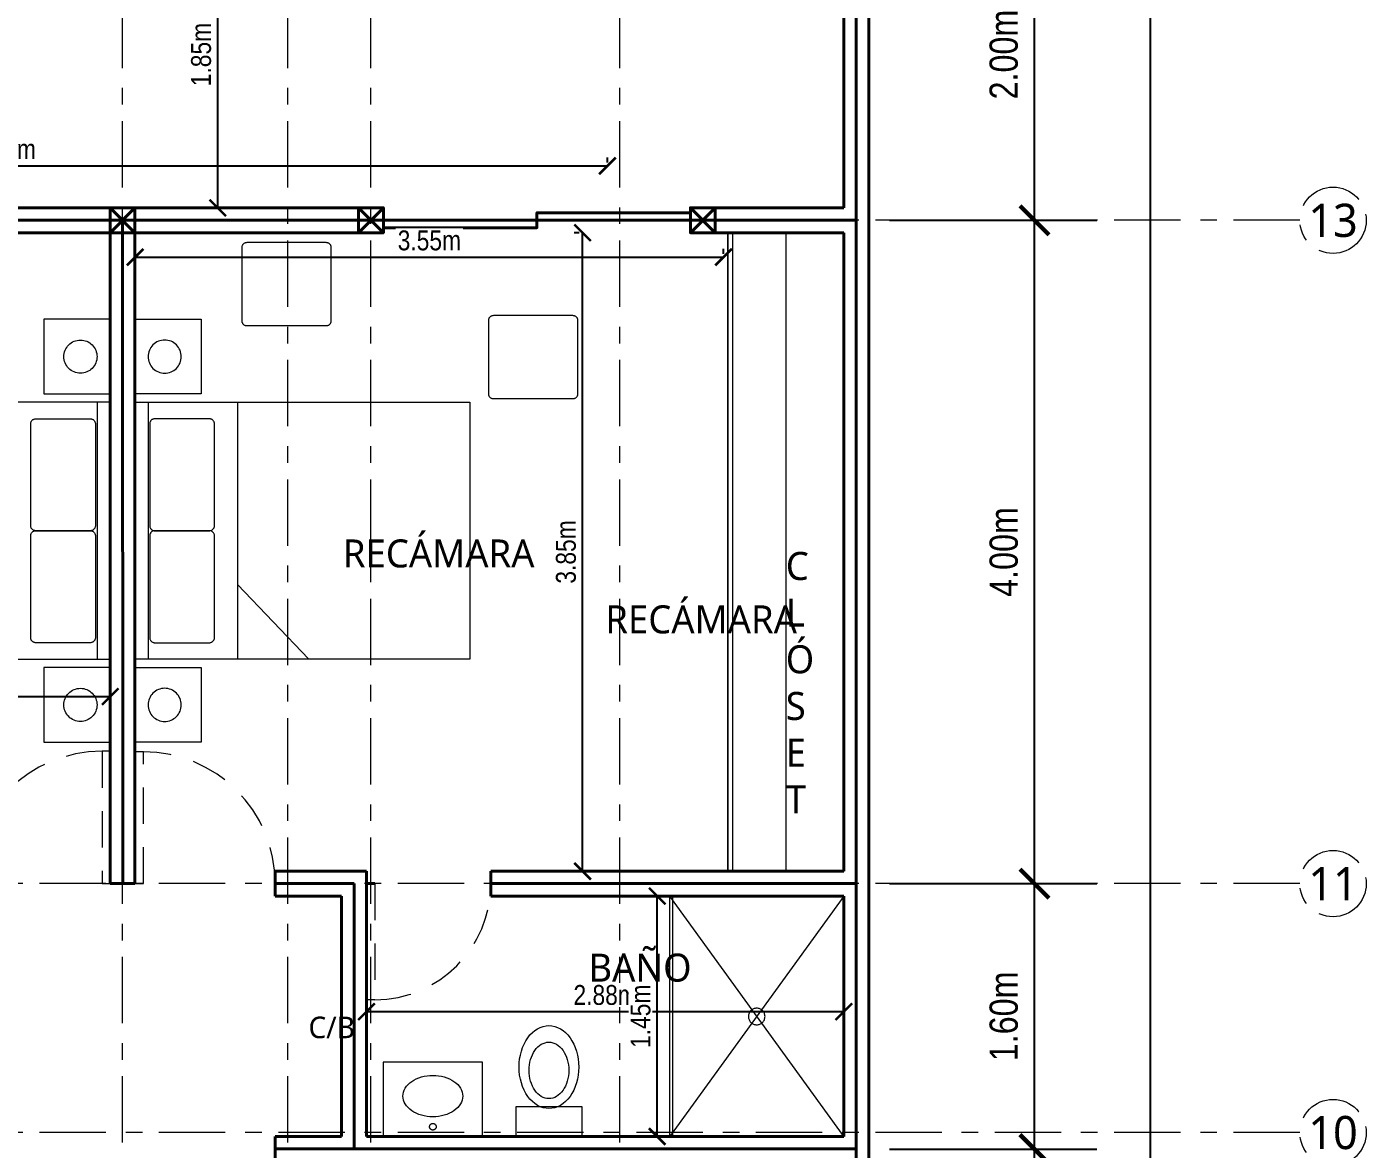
# Model space of a CAD drawing. Header units: metres. Extents: x 28.9 to 124.2, y -14.9 to 27.3.
# Drawn here: x 65.78 to 73.86, y 13.72 to 20.49 of the extents above; entities that cross this region are included whole.
import ezdxf
from ezdxf.enums import TextEntityAlignment as Align

# ---------------------------------------------------------------- set-up
doc = ezdxf.new("R2010")
doc.units = ezdxf.units.M
doc.linetypes.add('EJE', pattern=[0.6, 0.4, -0.08, 0, -0.12])
doc.linetypes.add('VACIO', pattern=[0.36, 0.22, -0.14])
for name, color, linetype, lineweight in [('001_Muros', 7, 'Continuous', 40), ('002_EjesVerticales', 8, 'EJE', 9), ('006_Mobiliario', 6, 'Continuous', 18), ('007_Textos', 7, 'Continuous', 18), ('008_Cotas', 8, 'Continuous', 13), ('011_Puertas', 7, 'VACIO', 18), ('012_Ventanas', 5, 'Continuous', 40)]:
    doc.layers.add(name, color=color, linetype=linetype, lineweight=lineweight)
doc.styles.add('OpenSans', font='OpenSans-Regular.ttf')
doc.styles.add('OpenSansCondensed-Light', font='OpenSansCondensed-Light.ttf')
doc.dimstyles.new('EZDXF', dxfattribs={"dimtxt": 0.25, "dimasz": 0.175, "dimexe": 0.375, "dimexo": 0.125, "dimgap": 0.1, "dimtad": 1, "dimzin": 4, "dimtxsty": 'OpenSansCondensed-Light', "dimblk": 'ARCHTICK', "dimcen": 2.5, "dimazin": 1, "dimtfac": 0.5, "dimtmove": 2, "dimatfit": 3})

# ---------------------------------------------------------------- blocks, each defined once
blk = doc.blocks.new('EJE')
at = {"color": 0}
blk.add_circle((0, 0), 0.2, dxfattribs=at)
at = {"color": 0, "style": 'OpenSans'}
blk.add_attdef('EJE', text='', height=0.2, dxfattribs=at).set_placement((0, 0), align=Align.MIDDLE_CENTER)
blk = doc.blocks.new('_ARCHTICK')
at = {"color": 0, "linetype": 'ByBlock', "const_width": 0.15}
blk.add_lwpolyline([(-0.5, -0.5), (0.5, 0.5)], dxfattribs=at)
blk = doc.blocks.new('*D158')
at = {"color": 0, "transparency": 16777216}
for p, q in [((70.9854, 13.721), (72.2354, 13.721)), ((71.8604, 11.896), (71.8604, 13.721)), ((70.9854, 11.896), (72.2354, 11.896))]:
    blk.add_line(p, q, dxfattribs=at)
at = {"layer": 'Defpoints', "transparency": 16777216}
for p in [(70.8604, 13.721), (70.8604, 11.896), (71.8604, 11.896)]:
    blk.add_point(p, dxfattribs=at)
at = {"layer": '008_Cotas', "color": 0, "transparency": 16777216, "xscale": 0.175, "yscale": 0.175}
for p, rotation in [((71.8604, 13.721), 90), ((71.8604, 11.896), 270)]:
    blk.add_blockref('_ARCHTICK', p, dxfattribs=dict(at, rotation=rotation))
at = {"layer": '008_Cotas', "color": 0, "transparency": 16777216, "insert": (71.6754, 12.8085), "char_height": 0.17, "attachment_point": 5, "rotation": 90, "style": 'OpenSansCondensed-Light', "bg_fill": 3, "box_fill_scale": 1.1, "bg_fill_color": 0, "bg_fill_transparency": 0}
blk.add_mtext('1.82m', dxfattribs=at)
blk = doc.blocks.new('*D169')
at = {"color": 0, "transparency": 16777216}
for p, q in [((70.9854, 15.322), (72.2354, 15.322)), ((71.8604, 13.721), (71.8604, 15.322)), ((70.9854, 13.721), (72.2354, 13.721))]:
    blk.add_line(p, q, dxfattribs=at)
at = {"layer": 'Defpoints', "transparency": 16777216}
for p in [(70.8604, 15.322), (70.8604, 13.721), (71.8604, 13.721)]:
    blk.add_point(p, dxfattribs=at)
at = {"layer": '008_Cotas', "color": 0, "transparency": 16777216, "xscale": 0.175, "yscale": 0.175}
for p, rotation in [((71.8604, 15.322), 90), ((71.8604, 13.721), 270)]:
    blk.add_blockref('_ARCHTICK', p, dxfattribs=dict(at, rotation=rotation))
at = {"layer": '008_Cotas', "color": 0, "transparency": 16777216, "insert": (71.6754, 14.5215), "char_height": 0.17, "attachment_point": 5, "rotation": 90, "style": 'OpenSansCondensed-Light', "bg_fill": 3, "box_fill_scale": 1.1, "bg_fill_color": 0, "bg_fill_transparency": 0}
blk.add_mtext('1.60m', dxfattribs=at)
blk = doc.blocks.new('*D30')
at = {"layer": '008_Cotas', "color": 0, "lineweight": -2, "transparency": 16777216}
for p, q in [((70.9854, 19.322), (72.2354, 19.322)), ((71.8604, 15.322), (71.8604, 19.322)), ((70.9854, 15.322), (72.2354, 15.322))]:
    blk.add_line(p, q, dxfattribs=at)
at = {"layer": 'Defpoints', "color": 0, "transparency": 16777216}
for p in [(70.8604, 19.322), (71.8604, 19.322), (70.8604, 15.322)]:
    blk.add_point(p, dxfattribs=at)
at = {"layer": '008_Cotas', "color": 0, "lineweight": -2, "transparency": 16777216, "xscale": 0.175, "yscale": 0.175, "zscale": 0.175}
for p, rotation in [((71.8604, 19.322), 90), ((71.8604, 15.322), 270)]:
    blk.add_blockref('_ARCHTICK', p, dxfattribs=dict(at, rotation=rotation))
at = {"layer": '008_Cotas', "color": 0, "transparency": 16777216, "insert": (71.6754, 17.322), "char_height": 0.17, "attachment_point": 5, "rotation": 90, "style": 'OpenSansCondensed-Light', "bg_fill": 3, "box_fill_scale": 1.1, "bg_fill_color": 9, "bg_fill_true_color": 13158600, "bg_fill_transparency": 0}
blk.add_mtext('4.00m', dxfattribs=at)
blk = doc.blocks.new('*D31')
at = {"layer": '008_Cotas', "color": 0, "lineweight": -2, "transparency": 16777216}
for p, q in [((70.9854, 21.321), (72.2354, 21.321)), ((71.8604, 19.322), (71.8604, 21.321)), ((70.9854, 19.322), (72.2354, 19.322))]:
    blk.add_line(p, q, dxfattribs=at)
at = {"layer": 'Defpoints', "color": 0, "transparency": 16777216}
for p in [(70.8604, 21.321), (71.8604, 21.321), (70.8604, 19.322)]:
    blk.add_point(p, dxfattribs=at)
at = {"layer": '008_Cotas', "color": 0, "lineweight": -2, "transparency": 16777216, "xscale": 0.175, "yscale": 0.175, "zscale": 0.175}
for p, rotation in [((71.8604, 21.321), 90), ((71.8604, 19.322), 270)]:
    blk.add_blockref('_ARCHTICK', p, dxfattribs=dict(at, rotation=rotation))
at = {"layer": '008_Cotas', "color": 0, "transparency": 16777216, "insert": (71.6754, 20.3215), "char_height": 0.17, "attachment_point": 5, "rotation": 90, "style": 'OpenSansCondensed-Light', "bg_fill": 3, "box_fill_scale": 1.1, "bg_fill_color": 9, "bg_fill_true_color": 13158600, "bg_fill_transparency": 0}
blk.add_mtext('2.00m', dxfattribs=at)
blk = doc.blocks.new('*D52')
at = {"color": 0, "transparency": 16777216}
for p, q in [((70.9854, 24.246), (72.9354, 24.246)), ((72.5604, 1.794), (72.5604, 24.246)), ((70.9854, 1.794), (72.9354, 1.794))]:
    blk.add_line(p, q, dxfattribs=at)
at = {"layer": 'Defpoints', "transparency": 16777216}
for p in [(70.8604, 24.246), (70.8604, 1.794), (72.5604, 1.794)]:
    blk.add_point(p, dxfattribs=at)
at = {"layer": '008_Cotas', "color": 0, "transparency": 16777216, "xscale": 0.175, "yscale": 0.175}
for p, rotation in [((72.5604, 24.246), 90), ((72.5604, 1.794), 270)]:
    blk.add_blockref('_ARCHTICK', p, dxfattribs=dict(at, rotation=rotation))
at = {"layer": '008_Cotas', "color": 0, "transparency": 16777216, "insert": (72.3754, 13.02), "char_height": 0.17, "attachment_point": 5, "rotation": 90, "style": 'OpenSansCondensed-Light', "bg_fill": 3, "box_fill_scale": 1.1, "bg_fill_color": 0, "bg_fill_transparency": 0}
blk.add_mtext('22.45m', dxfattribs=at)
blk = doc.blocks.new('MOB_CAMA_QUEEN_155x202')
at = {"color": 0, "lineweight": -2}
for points in [[(0.775, -1.01), (0.775, 1.01), (-0.775, 1.01), (-0.775, -1.01)], [(0.775, 0.93), (0.775, 1.01), (-0.775, 1.01), (-0.775, 0.93)], [(-0.03, 0.53), (-0.645, 0.53), (-0.6479, 0.5301), (-0.6509, 0.5306), (-0.6537, 0.5313), (-0.6565, 0.5323), (-0.6591, 0.5335), (-0.6617, 0.5351), (-0.664, 0.5368), (-0.6662, 0.5388), (-0.6682, 0.541), (-0.6699, 0.5433), (-0.6715, 0.5459), (-0.6727, 0.5485), (-0.6737, 0.5513), (-0.6744, 0.5541), (-0.6749, 0.5571), (-0.675, 0.56), (-0.675, 0.89), (-0.6749, 0.8929), (-0.6744, 0.8959), (-0.6737, 0.8987), (-0.6727, 0.9015), (-0.6715, 0.9041), (-0.6699, 0.9067), (-0.6682, 0.909), (-0.6662, 0.9112), (-0.664, 0.9132), (-0.6617, 0.9149), (-0.6591, 0.9165), (-0.6565, 0.9177), (-0.6537, 0.9187), (-0.6509, 0.9194), (-0.6479, 0.9199), (-0.645, 0.92), (-0.03, 0.92), (-0.0271, 0.9199), (-0.0241, 0.9194), (-0.0213, 0.9187), (-0.0185, 0.9177), (-0.0159, 0.9165), (-0.0133, 0.9149), (-0.011, 0.9132), (-0.0088, 0.9112), (-0.0068, 0.909), (-0.0051, 0.9067), (-0.0035, 0.9041), (-0.0023, 0.9015), (-0.0013, 0.8987), (-0.0006, 0.8959), (-0.0001, 0.8929), (0, 0.89), (0, 0.56), (-0.0001, 0.5571), (-0.0006, 0.5541), (-0.0013, 0.5513), (-0.0023, 0.5485), (-0.0035, 0.5459), (-0.0051, 0.5433), (-0.0068, 0.541), (-0.0088, 0.5388), (-0.011, 0.5368), (-0.0133, 0.5351), (-0.0159, 0.5335), (-0.0185, 0.5323), (-0.0213, 0.5313), (-0.0241, 0.5306), (-0.0271, 0.5301)], [(0.645, 0.53), (0.03, 0.53), (0.0271, 0.5301), (0.0241, 0.5306), (0.0213, 0.5313), (0.0185, 0.5323), (0.0159, 0.5335), (0.0133, 0.5351), (0.011, 0.5368), (0.0088, 0.5388), (0.0068, 0.541), (0.0051, 0.5433), (0.0035, 0.5459), (0.0023, 0.5485), (0.0013, 0.5513), (0.0006, 0.5541), (0.0001, 0.5571), (0, 0.56), (0, 0.89), (0.0001, 0.8929), (0.0006, 0.8959), (0.0013, 0.8987), (0.0023, 0.9015), (0.0035, 0.9041), (0.0051, 0.9067), (0.0068, 0.909), (0.0088, 0.9112), (0.011, 0.9132), (0.0133, 0.9149), (0.0159, 0.9165), (0.0185, 0.9177), (0.0213, 0.9187), (0.0241, 0.9194), (0.0271, 0.9199), (0.03, 0.92), (0.645, 0.92), (0.6479, 0.9199), (0.6509, 0.9194), (0.6537, 0.9187), (0.6565, 0.9177), (0.6591, 0.9165), (0.6617, 0.9149), (0.664, 0.9132), (0.6662, 0.9112), (0.6682, 0.909), (0.6699, 0.9067), (0.6715, 0.9041), (0.6727, 0.9015), (0.6737, 0.8987), (0.6744, 0.8959), (0.6749, 0.8929), (0.675, 0.89), (0.675, 0.56), (0.6749, 0.5571), (0.6744, 0.5541), (0.6737, 0.5513), (0.6727, 0.5485), (0.6715, 0.5459), (0.6699, 0.5433), (0.6682, 0.541), (0.6662, 0.5388), (0.664, 0.5368), (0.6617, 0.5351), (0.6591, 0.5335), (0.6565, 0.5323), (0.6537, 0.5313), (0.6509, 0.5306), (0.6479, 0.5301)]]:
    blk.add_lwpolyline(points, close=True, dxfattribs=at)
for points in [[(-0.775, 0.39), (0.775, 0.39)], [(0.325, 0.39), (0.775, -0.04)]]:
    blk.add_lwpolyline(points, dxfattribs=at)
blk = doc.blocks.new('MOB_BURO_45x40')
at = {"color": 0, "lineweight": -2}
for points in [[(0.225, -0.2), (0.225, 0.2), (-0.225, 0.2), (-0.225, -0.2)], [(0.1, 0.02), (0.0995, 0.0102), (0.0981, 0.0005), (0.0957, -0.009), (0.0924, -0.0183), (0.0882, -0.0271), (0.0831, -0.0356), (0.0773, -0.0434), (0.0707, -0.0507), (0.0634, -0.0573), (0.0556, -0.0631), (0.0471, -0.0682), (0.0383, -0.0724), (0.029, -0.0757), (0.0195, -0.0781), (0.0098, -0.0795), (0, -0.08), (-0.0098, -0.0795), (-0.0195, -0.0781), (-0.029, -0.0757), (-0.0383, -0.0724), (-0.0471, -0.0682), (-0.0556, -0.0631), (-0.0634, -0.0573), (-0.0707, -0.0507), (-0.0773, -0.0434), (-0.0831, -0.0356), (-0.0882, -0.0271), (-0.0924, -0.0183), (-0.0957, -0.009), (-0.0981, 0.0005), (-0.0995, 0.0102), (-0.1, 0.02), (-0.0995, 0.0298), (-0.0981, 0.0395), (-0.0957, 0.049), (-0.0924, 0.0583), (-0.0882, 0.0671), (-0.0831, 0.0756), (-0.0773, 0.0834), (-0.0707, 0.0907), (-0.0634, 0.0973), (-0.0556, 0.1031), (-0.0471, 0.1082), (-0.0383, 0.1124), (-0.029, 0.1157), (-0.0195, 0.1181), (-0.0098, 0.1195), (0, 0.12), (0.0098, 0.1195), (0.0195, 0.1181), (0.029, 0.1157), (0.0383, 0.1124), (0.0471, 0.1082), (0.0556, 0.1031), (0.0634, 0.0973), (0.0707, 0.0907), (0.0773, 0.0834), (0.0831, 0.0756), (0.0882, 0.0671), (0.0924, 0.0583), (0.0957, 0.049), (0.0981, 0.0395), (0.0995, 0.0298)]]:
    blk.add_lwpolyline(points, close=True, dxfattribs=at)
blk = doc.blocks.new('*D209')
at = {"color": 0, "transparency": 16777216}
for p, q in [((67.832, 14.57), (67.832, 14.6)), ((67.832, 14.55), (70.71, 14.55)), ((70.71, 14.57), (70.71, 14.6))]:
    blk.add_line(p, q, dxfattribs=at)
at = {"layer": 'Defpoints', "transparency": 16777216}
for p in [(67.832, 14.55), (67.832, 14.55), (70.71, 14.55)]:
    blk.add_point(p, dxfattribs=at)
at = {"layer": '008_Cotas', "color": 0, "transparency": 16777216, "xscale": 0.1, "yscale": 0.1, "rotation": 180}
blk.add_blockref('_ARCHTICK', (67.832, 14.55), dxfattribs=at)
at = {"layer": '008_Cotas', "color": 0, "transparency": 16777216, "xscale": 0.1, "yscale": 0.1}
blk.add_blockref('_ARCHTICK', (70.71, 14.55), dxfattribs=at)
at = {"layer": '008_Cotas', "color": 0, "transparency": 16777216, "insert": (69.271, 14.65), "char_height": 0.12, "attachment_point": 5, "style": 'OpenSansCondensed-Light', "bg_fill": 3, "box_fill_scale": 1.1, "bg_fill_color": 0, "bg_fill_transparency": 0}
blk.add_mtext('2.88m', dxfattribs=at)
blk = doc.blocks.new('*D166')
at = {"color": 0, "transparency": 16777216}
for p, q in [((69.565, 15.247), (69.535, 15.247)), ((69.585, 13.797), (69.585, 15.247)), ((69.565, 13.797), (69.535, 13.797))]:
    blk.add_line(p, q, dxfattribs=at)
at = {"layer": 'Defpoints', "transparency": 16777216}
for p in [(69.585, 15.247), (69.585, 13.797), (69.585, 13.797)]:
    blk.add_point(p, dxfattribs=at)
at = {"layer": '008_Cotas', "color": 0, "transparency": 16777216, "xscale": 0.1, "yscale": 0.1}
for p, rotation in [((69.585, 15.247), 90), ((69.585, 13.797), 270)]:
    blk.add_blockref('_ARCHTICK', p, dxfattribs=dict(at, rotation=rotation))
at = {"layer": '008_Cotas', "color": 0, "transparency": 16777216, "insert": (69.485, 14.522), "char_height": 0.12, "attachment_point": 5, "rotation": 90, "style": 'OpenSansCondensed-Light', "bg_fill": 3, "box_fill_scale": 1.1, "bg_fill_color": 0, "bg_fill_transparency": 0}
blk.add_mtext('1.45m', dxfattribs=at)
blk = doc.blocks.new('*D133')
at = {"color": 0, "transparency": 16777216}
for p, q in [((62.71, 16.47), (62.71, 16.5)), ((66.287, 16.47), (66.287, 16.5)), ((62.71, 16.45), (66.287, 16.45))]:
    blk.add_line(p, q, dxfattribs=at)
at = {"layer": 'Defpoints', "transparency": 16777216}
for p in [(62.71, 16.45), (62.71, 16.45), (66.287, 16.45)]:
    blk.add_point(p, dxfattribs=at)
at = {"layer": '008_Cotas', "color": 0, "transparency": 16777216, "xscale": 0.1, "yscale": 0.1, "rotation": 180}
blk.add_blockref('_ARCHTICK', (62.71, 16.45), dxfattribs=at)
at = {"layer": '008_Cotas', "color": 0, "transparency": 16777216, "xscale": 0.1, "yscale": 0.1}
blk.add_blockref('_ARCHTICK', (66.287, 16.45), dxfattribs=at)
at = {"layer": '008_Cotas', "color": 0, "transparency": 16777216, "insert": (64.4985, 16.55), "char_height": 0.12, "attachment_point": 5, "style": 'OpenSansCondensed-Light', "bg_fill": 3, "box_fill_scale": 1.1, "bg_fill_color": 0, "bg_fill_transparency": 0}
blk.add_mtext('3.58m', dxfattribs=at)
blk = doc.blocks.new('*D135')
at = {"color": 0, "transparency": 16777216}
for p, q in [((66.437, 19.12), (66.437, 19.15)), ((69.985, 19.12), (69.985, 19.15)), ((66.437, 19.1), (69.985, 19.1))]:
    blk.add_line(p, q, dxfattribs=at)
at = {"layer": 'Defpoints', "transparency": 16777216}
for p in [(66.437, 19.1), (66.437, 19.1), (69.985, 19.1)]:
    blk.add_point(p, dxfattribs=at)
at = {"layer": '008_Cotas', "color": 0, "transparency": 16777216, "xscale": 0.1, "yscale": 0.1, "rotation": 180}
blk.add_blockref('_ARCHTICK', (66.437, 19.1), dxfattribs=at)
at = {"layer": '008_Cotas', "color": 0, "transparency": 16777216, "xscale": 0.1, "yscale": 0.1}
blk.add_blockref('_ARCHTICK', (69.985, 19.1), dxfattribs=at)
at = {"layer": '008_Cotas', "color": 0, "transparency": 16777216, "insert": (68.211, 19.2), "char_height": 0.12, "attachment_point": 5, "style": 'OpenSansCondensed-Light', "bg_fill": 3, "box_fill_scale": 1.1, "bg_fill_color": 0, "bg_fill_transparency": 0}
blk.add_mtext('3.55m', dxfattribs=at)
blk = doc.blocks.new('*D136')
at = {"color": 0, "transparency": 16777216}
for p, q in [((69.115, 19.247), (69.085, 19.247)), ((69.135, 15.397), (69.135, 19.247)), ((69.115, 15.397), (69.085, 15.397))]:
    blk.add_line(p, q, dxfattribs=at)
at = {"layer": 'Defpoints', "transparency": 16777216}
for p in [(69.135, 19.247), (69.135, 15.397), (69.135, 15.397)]:
    blk.add_point(p, dxfattribs=at)
at = {"layer": '008_Cotas', "color": 0, "transparency": 16777216, "xscale": 0.1, "yscale": 0.1}
for p, rotation in [((69.135, 19.247), 90), ((69.135, 15.397), 270)]:
    blk.add_blockref('_ARCHTICK', p, dxfattribs=dict(at, rotation=rotation))
at = {"layer": '008_Cotas', "color": 0, "transparency": 16777216, "insert": (69.035, 17.322), "char_height": 0.12, "attachment_point": 5, "rotation": 90, "style": 'OpenSansCondensed-Light', "bg_fill": 3, "box_fill_scale": 1.1, "bg_fill_color": 0, "bg_fill_transparency": 0}
blk.add_mtext('3.85m', dxfattribs=at)
blk = doc.blocks.new('*D137')
at = {"color": 0, "transparency": 16777216}
for p, q in [((62.01, 19.67), (62.01, 19.7)), ((62.01, 19.65), (69.285, 19.65)), ((69.285, 19.67), (69.285, 19.7))]:
    blk.add_line(p, q, dxfattribs=at)
at = {"layer": 'Defpoints', "transparency": 16777216}
for p in [(62.01, 19.65), (62.01, 19.65), (69.285, 19.65)]:
    blk.add_point(p, dxfattribs=at)
at = {"layer": '008_Cotas', "color": 0, "transparency": 16777216, "xscale": 0.1, "yscale": 0.1, "rotation": 180}
blk.add_blockref('_ARCHTICK', (62.01, 19.65), dxfattribs=at)
at = {"layer": '008_Cotas', "color": 0, "transparency": 16777216, "xscale": 0.1, "yscale": 0.1}
blk.add_blockref('_ARCHTICK', (69.285, 19.65), dxfattribs=at)
at = {"layer": '008_Cotas', "color": 0, "transparency": 16777216, "insert": (65.6475, 19.75), "char_height": 0.12, "attachment_point": 5, "style": 'OpenSansCondensed-Light', "bg_fill": 3, "box_fill_scale": 1.1, "bg_fill_color": 0, "bg_fill_transparency": 0}
blk.add_mtext('7.28m', dxfattribs=at)
blk = doc.blocks.new('*D138')
at = {"color": 0, "transparency": 16777216}
for p, q in [((66.915, 21.246), (66.885, 21.246)), ((66.935, 19.397), (66.935, 21.246)), ((66.915, 19.397), (66.885, 19.397))]:
    blk.add_line(p, q, dxfattribs=at)
at = {"layer": 'Defpoints', "transparency": 16777216}
for p in [(66.935, 21.246), (66.935, 19.397), (66.935, 19.397)]:
    blk.add_point(p, dxfattribs=at)
at = {"layer": '008_Cotas', "color": 0, "transparency": 16777216, "xscale": 0.1, "yscale": 0.1}
for p, rotation in [((66.935, 21.246), 90), ((66.935, 19.397), 270)]:
    blk.add_blockref('_ARCHTICK', p, dxfattribs=dict(at, rotation=rotation))
at = {"layer": '008_Cotas', "color": 0, "transparency": 16777216, "insert": (66.835, 20.3215), "char_height": 0.12, "attachment_point": 5, "rotation": 90, "style": 'OpenSansCondensed-Light', "bg_fill": 3, "box_fill_scale": 1.1, "bg_fill_color": 0, "bg_fill_transparency": 0}
blk.add_mtext('1.85m', dxfattribs=at)
blk = doc.blocks.new('MOB_REGADERA_145x105')
for points in [[(0.725, -0.525), (0.725, 0.525), (-0.725, 0.525), (-0.725, -0.525)], [(0.05, 0), (0.0498, 0.0049), (0.049, 0.0098), (0.0478, 0.0145), (0.0462, 0.0191), (0.0441, 0.0236), (0.0416, 0.0278), (0.0387, 0.0317), (0.0354, 0.0354), (0.0317, 0.0387), (0.0278, 0.0416), (0.0236, 0.0441), (0.0191, 0.0462), (0.0145, 0.0478), (0.0098, 0.049), (0.0049, 0.0498), (0, 0.05), (-0.0049, 0.0498), (-0.0098, 0.049), (-0.0145, 0.0478), (-0.0191, 0.0462), (-0.0236, 0.0441), (-0.0278, 0.0416), (-0.0317, 0.0387), (-0.0354, 0.0354), (-0.0387, 0.0317), (-0.0416, 0.0278), (-0.0441, 0.0236), (-0.0462, 0.0191), (-0.0478, 0.0145), (-0.049, 0.0098), (-0.0498, 0.0049), (-0.05, 0), (-0.0498, -0.0049), (-0.049, -0.0098), (-0.0478, -0.0145), (-0.0462, -0.0191), (-0.0441, -0.0236), (-0.0416, -0.0278), (-0.0387, -0.0317), (-0.0354, -0.0354), (-0.0317, -0.0387), (-0.0278, -0.0416), (-0.0236, -0.0441), (-0.0191, -0.0462), (-0.0145, -0.0478), (-0.0098, -0.049), (-0.0049, -0.0498), (0, -0.05), (0.0049, -0.0498), (0.0098, -0.049), (0.0145, -0.0478), (0.0191, -0.0462), (0.0236, -0.0441), (0.0278, -0.0416), (0.0317, -0.0387), (0.0354, -0.0354), (0.0387, -0.0317), (0.0416, -0.0278), (0.0441, -0.0236), (0.0462, -0.0191), (0.0478, -0.0145), (0.049, -0.0098), (0.0498, -0.0049)], [(0.725, -0.525), (0.725, -0.505), (-0.725, -0.505), (-0.725, -0.525)]]:
    blk.add_lwpolyline(points, close=True)
for points in [[(-0.725, -0.525), (0.725, 0.525)], [(-0.725, 0.525), (0.725, -0.525)]]:
    blk.add_lwpolyline(points)
blk = doc.blocks.new('MOB_WC_40x70')
at = {"color": 0, "lineweight": -2}
for points in [[(0.2, 0.17), (0.2, 0.35), (-0.2, 0.35), (-0.2, 0.17)], [(0.18, -0.07), (0.1791, -0.0945), (0.1765, -0.1188), (0.1722, -0.1426), (0.1663, -0.1657), (0.1587, -0.1878), (0.1497, -0.2089), (0.1391, -0.2286), (0.1273, -0.2468), (0.1142, -0.2633), (0.1, -0.2779), (0.0849, -0.2905), (0.0689, -0.301), (0.0523, -0.3092), (0.0351, -0.3152), (0.0176, -0.3188), (0, -0.32), (-0.0176, -0.3188), (-0.0351, -0.3152), (-0.0523, -0.3092), (-0.0689, -0.301), (-0.0849, -0.2905), (-0.1, -0.2779), (-0.1142, -0.2633), (-0.1273, -0.2468), (-0.1391, -0.2286), (-0.1497, -0.2089), (-0.1587, -0.1878), (-0.1663, -0.1657), (-0.1722, -0.1426), (-0.1765, -0.1188), (-0.1791, -0.0945), (-0.18, -0.07), (-0.1791, -0.0455), (-0.1765, -0.0212), (-0.1722, 0.0026), (-0.1663, 0.0257), (-0.1587, 0.0478), (-0.1497, 0.0689), (-0.1391, 0.0886), (-0.1273, 0.1068), (-0.1142, 0.1233), (-0.1, 0.1379), (-0.0849, 0.1505), (-0.0689, 0.161), (-0.0523, 0.1692), (-0.0351, 0.1752), (-0.0176, 0.1788), (0, 0.18), (0.0176, 0.1788), (0.0351, 0.1752), (0.0523, 0.1692), (0.0689, 0.161), (0.0849, 0.1505), (0.1, 0.1379), (0.1142, 0.1233), (0.1273, 0.1068), (0.1391, 0.0886), (0.1497, 0.0689), (0.1587, 0.0478), (0.1663, 0.0257), (0.1722, 0.0026), (0.1765, -0.0212), (0.1791, -0.0455)], [(0.12, -0.05), (0.1194, -0.0667), (0.1177, -0.0832), (0.1148, -0.0993), (0.1109, -0.1151), (0.1058, -0.1301), (0.0998, -0.1444), (0.0928, -0.1578), (0.0849, -0.1702), (0.0761, -0.1814), (0.0667, -0.1913), (0.0566, -0.1999), (0.0459, -0.2071), (0.0348, -0.2127), (0.0234, -0.2167), (0.0118, -0.2192), (0, -0.22), (-0.0118, -0.2192), (-0.0234, -0.2167), (-0.0348, -0.2127), (-0.0459, -0.2071), (-0.0566, -0.1999), (-0.0667, -0.1913), (-0.0761, -0.1814), (-0.0849, -0.1702), (-0.0928, -0.1578), (-0.0998, -0.1444), (-0.1058, -0.1301), (-0.1109, -0.1151), (-0.1148, -0.0993), (-0.1177, -0.0832), (-0.1194, -0.0667), (-0.12, -0.05), (-0.1194, -0.0333), (-0.1177, -0.0168), (-0.1148, -0.0007), (-0.1109, 0.0151), (-0.1058, 0.0301), (-0.0998, 0.0444), (-0.0928, 0.0578), (-0.0849, 0.0702), (-0.0761, 0.0814), (-0.0667, 0.0913), (-0.0566, 0.0999), (-0.0459, 0.1071), (-0.0348, 0.1127), (-0.0234, 0.1167), (-0.0118, 0.1192), (0, 0.12), (0.0118, 0.1192), (0.0234, 0.1167), (0.0348, 0.1127), (0.0459, 0.1071), (0.0566, 0.0999), (0.0667, 0.0913), (0.0761, 0.0814), (0.0849, 0.0702), (0.0928, 0.0578), (0.0998, 0.0444), (0.1058, 0.0301), (0.1109, 0.0151), (0.1148, -0.0007), (0.1177, -0.0168), (0.1194, -0.0333)]]:
    blk.add_lwpolyline(points, close=True, dxfattribs=at)
blk = doc.blocks.new('MOB_LAVABO_60x45')
at = {"color": 0, "lineweight": -2}
for points in [[(0.3, -0.225), (0.3, 0.225), (-0.3, 0.225), (-0.3, -0.225)], [(0.02, 0.165), (0.0199, 0.163), (0.0196, 0.1611), (0.0191, 0.1592), (0.0185, 0.1573), (0.0176, 0.1556), (0.0166, 0.1539), (0.0155, 0.1523), (0.0141, 0.1509), (0.0127, 0.1495), (0.0111, 0.1484), (0.0094, 0.1474), (0.0077, 0.1465), (0.0058, 0.1459), (0.0039, 0.1454), (0.002, 0.1451), (0, 0.145), (-0.002, 0.1451), (-0.0039, 0.1454), (-0.0058, 0.1459), (-0.0077, 0.1465), (-0.0094, 0.1474), (-0.0111, 0.1484), (-0.0127, 0.1495), (-0.0141, 0.1509), (-0.0155, 0.1523), (-0.0166, 0.1539), (-0.0176, 0.1556), (-0.0185, 0.1573), (-0.0191, 0.1592), (-0.0196, 0.1611), (-0.0199, 0.163), (-0.02, 0.165), (-0.0199, 0.167), (-0.0196, 0.1689), (-0.0191, 0.1708), (-0.0185, 0.1727), (-0.0176, 0.1744), (-0.0166, 0.1761), (-0.0155, 0.1777), (-0.0141, 0.1791), (-0.0127, 0.1805), (-0.0111, 0.1816), (-0.0094, 0.1826), (-0.0077, 0.1835), (-0.0058, 0.1841), (-0.0039, 0.1846), (-0.002, 0.1849), (0, 0.185), (0.002, 0.1849), (0.0039, 0.1846), (0.0058, 0.1841), (0.0077, 0.1835), (0.0094, 0.1826), (0.0111, 0.1816), (0.0127, 0.1805), (0.0141, 0.1791), (0.0155, 0.1777), (0.0166, 0.1761), (0.0176, 0.1744), (0.0185, 0.1727), (0.0191, 0.1708), (0.0196, 0.1689), (0.0199, 0.167)], [(0.18, -0.02), (0.1791, -0.0323), (0.1765, -0.0444), (0.1722, -0.0563), (0.1663, -0.0678), (0.1587, -0.0789), (0.1497, -0.0894), (0.1391, -0.0993), (0.1273, -0.1084), (0.1142, -0.1166), (0.1, -0.1239), (0.0849, -0.1302), (0.0689, -0.1355), (0.0523, -0.1396), (0.0351, -0.1426), (0.0176, -0.1444), (0, -0.145), (-0.0176, -0.1444), (-0.0351, -0.1426), (-0.0523, -0.1396), (-0.0689, -0.1355), (-0.0849, -0.1302), (-0.1, -0.1239), (-0.1142, -0.1166), (-0.1273, -0.1084), (-0.1391, -0.0993), (-0.1497, -0.0894), (-0.1587, -0.0789), (-0.1663, -0.0678), (-0.1722, -0.0563), (-0.1765, -0.0444), (-0.1791, -0.0323), (-0.18, -0.02), (-0.1791, -0.0077), (-0.1765, 0.0044), (-0.1722, 0.0163), (-0.1663, 0.0278), (-0.1587, 0.0389), (-0.1497, 0.0494), (-0.1391, 0.0593), (-0.1273, 0.0684), (-0.1142, 0.0766), (-0.1, 0.0839), (-0.0849, 0.0902), (-0.0689, 0.0955), (-0.0523, 0.0996), (-0.0351, 0.1026), (-0.0176, 0.1044), (0, 0.105), (0.0176, 0.1044), (0.0351, 0.1026), (0.0523, 0.0996), (0.0689, 0.0955), (0.0849, 0.0902), (0.1, 0.0839), (0.1142, 0.0766), (0.1273, 0.0684), (0.1391, 0.0593), (0.1497, 0.0494), (0.1587, 0.0389), (0.1663, 0.0278), (0.1722, 0.0163), (0.1765, 0.0044), (0.1791, -0.0077)]]:
    blk.add_lwpolyline(points, close=True, dxfattribs=at)
blk = doc.blocks.new('MOB_CLOSET_385x70')
at = {"color": 0, "lineweight": -2}
blk.add_lwpolyline([(1.925, -0.35), (1.925, 0.35), (-1.925, 0.35), (-1.925, -0.35)], close=True, dxfattribs=at)
for points in [[(-1.925, 0), (1.925, 0)], [(-1.925, -0.32), (-0.9625, -0.32)], [(-0.9625, -0.32), (0, -0.32)], [(0, -0.32), (0.9625, -0.32)], [(0.9625, -0.32), (1.925, -0.32)]]:
    blk.add_lwpolyline(points, dxfattribs=at)

msp = doc.modelspace()

# ---------------------------------------------------------------- linework, layer by layer
at = {"layer": '001_Muros'}
for p, q in [((70.7854, 6.825), (70.7854, 24.2458)), ((70.7104, 19.3973), (70.7104, 24.1708)), ((70.8604, 6.75), (70.8604, 21.3923)), ((67.9343, 19.3973), (64.7866, 19.3973)), ((66.4354, 19.3973), (66.2854, 19.3973)), ((67.9343, 19.2473), (67.9343, 19.3973)), ((69.7854, 19.2473), (69.7854, 19.3973)), ((69.7854, 19.3973), (69.7854, 19.2473)), ((67.9343, 19.3223), (64.7866, 19.3223)), ((66.3619, 15.3223), (66.3606, 19.3223)), ((66.2854, 19.2473), (64.7866, 19.2473)), ((67.9343, 19.2473), (66.4354, 19.2473)), ((70.7104, 15.3973), (70.7104, 19.2473)), ((67.282, 15.3973), (67.282, 15.2473)), ((67.8318, 15.3973), (67.282, 15.3973)), ((67.8318, 13.7973), (67.8318, 15.3973)), ((68.582, 15.3973), (68.582, 15.2473)), ((66.4354, 15.3223), (66.2854, 15.3223)), ((67.7571, 13.7223), (67.7571, 15.3223)), ((67.8818, 15.3223), (67.8318, 15.3221)), ((70.7104, 13.7973), (70.7104, 15.2473)), ((67.282, 13.7973), (67.282, 13.6473))]:
    msp.add_line(p, q, dxfattribs=at)
for points in [[(70.7104, 19.3973), (69.7854, 19.3973)], [(70.7854, 19.3223), (69.7854, 19.3223)], [(66.2854, 15.3223), (66.2854, 19.2473)], [(66.4354, 15.3223), (66.4354, 19.2473)], [(70.7104, 19.2473), (69.7854, 19.2473)], [(70.7104, 15.3973), (68.582, 15.3973)], [(67.7571, 15.3223), (67.282, 15.3223)], [(70.7854, 15.3223), (68.582, 15.3223)], [(67.6818, 15.2473), (67.282, 15.2473)], [(67.6818, 13.7973), (67.6818, 15.2473)], [(67.8318, 15.2473), (67.8317, 15.2473)], [(70.7104, 15.2473), (68.582, 15.2473)], [(67.6818, 13.7973), (67.282, 13.7973)], [(70.7104, 13.7973), (67.8318, 13.7973)], [(70.7854, 13.7223), (67.282, 13.7223)]]:
    msp.add_lwpolyline(points, dxfattribs=at)
at = {"layer": '002_EjesVerticales'}
for p, q in [((66.3614, -2.8), (66.3614, 26.921)), ((67.3574, -2.8), (67.3574, 26.921)), ((70.7854, -2.8), (70.7854, 26.921)), ((73.4604, 19.322), (59.2604, 19.322)), ((73.4604, 15.322), (59.2604, 15.322)), ((73.4604, 13.821), (59.2604, 13.821))]:
    msp.add_line(p, q, dxfattribs=at)
at = {"layer": '002_EjesVerticales', "color": 18, "true_color": 0x000000}
for p, q in [((67.8584, -2.8), (67.8584, 26.921)), ((69.36, -2.8), (69.36, 26.921))]:
    msp.add_line(p, q, dxfattribs=at)
at = {"layer": '006_Mobiliario'}
msp.add_line((70.0104, 15.3973), (70.0104, 19.2473), dxfattribs=at)
at = {"layer": '011_Puertas'}
for points in [[(66.237, 15.322), (66.287, 15.322), (66.287, 16.12), (66.237, 16.12)], [(66.437, 15.322), (66.487, 15.322), (66.487, 16.117), (66.437, 16.117)], [(67.832, 15.322), (67.882, 15.322), (67.882, 14.622), (67.832, 14.622)]]:
    msp.add_lwpolyline(points, close=True, dxfattribs=at)
for centre, radius, start, end in [((66.237, 15.322), 0.798, 90, 180), ((66.487, 15.322), 0.795, 0, 90), ((67.882, 15.322), 0.7, -90, 0)]:
    msp.add_arc(centre, radius, start, end, dxfattribs=at)
at = {"layer": '012_Ventanas'}
for points in [[(66.2854, 19.2473), (66.4354, 19.2473), (66.4354, 19.3973), (66.2854, 19.3973), (66.2854, 19.2473), (66.4354, 19.3973), (66.4354, 19.2473), (66.2854, 19.3973)], [(67.7843, 19.2473), (67.9343, 19.2473), (67.9343, 19.3973), (67.7843, 19.3973), (67.7843, 19.2473), (67.9343, 19.3973), (67.9343, 19.2473), (67.7843, 19.3973)], [(69.7854, 19.2473), (69.9354, 19.2473), (69.9354, 19.3973), (69.7854, 19.3973), (69.7854, 19.2473), (69.9354, 19.3973), (69.9354, 19.2473), (69.7854, 19.3973)]]:
    msp.add_lwpolyline(points, dxfattribs=at)
at = {"layer": '012_Ventanas', "linetype": 'VACIO'}
msp.add_lwpolyline([(69.7854, 19.3223), (67.9343, 19.3223)], dxfattribs=at)
at = {"layer": '012_Ventanas'}
for points in [[(68.8599, 19.3223), (67.9343, 19.3223), (67.9343, 19.2773), (68.8599, 19.2773)], [(69.7854, 19.3673), (68.8599, 19.3673), (68.8599, 19.3223), (69.7854, 19.3223)]]:
    msp.add_lwpolyline(points, close=True, dxfattribs=at)

# ---------------------------------------------------------------- block references
at = {"layer": '002_EjesVerticales'}
for p, values in [((73.6604, 19.322), {'EJE': '13'}), ((73.6604, 15.322), {'EJE': '11'}), ((73.6604, 13.821), {'EJE': '10'})]:
    msp.add_blockref('EJE', p, dxfattribs=at).add_auto_attribs(values)
at = {"layer": '006_Mobiliario'}
for name, p, rotation in [('MOB_BURO_45x40', (66.087, 18.5), 270), ('MOB_CAMA_QUEEN_155x202', (65.277, 17.45), 270), ('MOB_BURO_45x40', (66.087, 16.4), 270), ('MOB_LAVABO_60x45', (68.232, 14.021), 180)]:
    msp.add_blockref(name, p, dxfattribs=dict(at, rotation=rotation))
at = {"layer": '006_Mobiliario', "xscale": -1, "rotation": 90}
for name, p in [('MOB_BURO_45x40', (66.635, 18.5)), ('MOB_CAMA_QUEEN_155x202', (67.445, 17.45)), ('MOB_BURO_45x40', (66.635, 16.4))]:
    msp.add_blockref(name, p, dxfattribs=at)

# ---------------------------------------------------------------- texts
at = {"layer": '007_Textos', "attachment_point": 1, "style": 'OpenSans'}
for s, width, heights, insert, char_height in [('RECÁMARA', 0.168816, [0.4823], (67.6896, 17.3976), 0.16882), ('C\\PL\\PÓ\\PS\\PE\\PT', 0.049638, [0], (70.36, 17.322), 0.1688), ('RECÁMARA', 0.168816, [0.4823], (69.272, 17), 0.16882), ('BAÑO', 0.049638, [0], (69.17, 14.9), 0.16882), ('C/B', 1.759854, [0.4823], (67.482, 14.52), 0.13)]:
    msp.add_mtext_dynamic_manual_height_columns(s, width=width, gutter_width=0.8441, heights=heights, dxfattribs=dict(at, insert=insert, char_height=char_height))

# ---------------------------------------------------------------- next in the draw order: dimensions: what is measured, and where the dimension line sits
at = {"layer": '008_Cotas'}
for base, p1, p2, override, picture, middle in [((62.01, 19.65), (62.01, 19.65), (69.285, 19.65), {"dimtxt": 0.12, "dimasz": 0.1, "dimexe": 0.05, "dimexo": 0.02, "dimgap": 0.04, "dimrnd": 0.001, "dimzin": 0, "dimdsep": 46, "dimpost": '<>m', "dimtix": 1, "dimtfill": 1}, '*D137', (65.6475, 19.75)), ((66.437, 19.1), (66.437, 19.1), (69.985, 19.1), {"dimtxt": 0.12, "dimasz": 0.1, "dimexe": 0.05, "dimexo": 0.02, "dimgap": 0.04, "dimrnd": 0.001, "dimzin": 0, "dimdsep": 46, "dimpost": '<>m', "dimtix": 1, "dimtfill": 1}, '*D135', (68.211, 19.2)), ((62.71, 16.45), (62.71, 16.45), (66.287, 16.45), {"dimtxt": 0.12, "dimasz": 0.1, "dimexe": 0.05, "dimexo": 0.02, "dimgap": 0.04, "dimrnd": 0.001, "dimzin": 0, "dimdsep": 46, "dimpost": '<>m', "dimtix": 1, "dimtfill": 1}, '*D133', (64.4985, 16.55)), ((67.832, 14.55), (67.832, 14.55), (70.71, 14.55), {"dimtxt": 0.12, "dimasz": 0.1, "dimexe": 0.05, "dimexo": 0.02, "dimgap": 0.04, "dimdec": 2, "dimrnd": 0.001, "dimzin": 0, "dimdsep": 46, "dimpost": '<>m', "dimtix": 1, "dimtfill": 1}, '*D209', (69.271, 14.65))]:
    dim = msp.add_linear_dim(base=base, p1=p1, p2=p2, dimstyle='EZDXF', override=override, dxfattribs=at)
    dim.commit()
    dim.dimension.update_dxf_attribs({"geometry": picture, "text_midpoint": middle})
dim = msp.add_linear_dim(base=(71.8604403516, 11.896), p1=(70.8604403516, 11.896), p2=(70.8604403516, 13.721), angle=90, dimstyle='EZDXF', override={"dimtxt": 0.17, "dimdec": 2, "dimrnd": 0.001, "dimzin": 0, "dimdsep": 46, "dimpost": '<>m', "dimtix": 1, "dimfxl": 1, "dimtfill": 1}, dxfattribs=at)
dim.commit()
dim.dimension.update_dxf_attribs({"geometry": '*D158', "text_midpoint": (71.6754403516, 12.8085)})

# ---------------------------------------------------------------- next in the draw order: linework, layer by layer
at = {"layer": '006_Mobiliario'}
msp.add_lwpolyline([(67.1097, 18.6872), (67.5897, 18.6872), (67.5926, 18.6873), (67.5955, 18.6877), (67.5984, 18.6885), (67.6012, 18.6895), (67.6038, 18.6907), (67.6063, 18.6922), (67.6087, 18.694), (67.6109, 18.696), (67.6129, 18.6981), (67.6146, 18.7005), (67.6161, 18.703), (67.6174, 18.7057), (67.6184, 18.7085), (67.6191, 18.7113), (67.6195, 18.7142), (67.6197, 18.7172), (67.6197, 19.1572), (67.6195, 19.1601), (67.6191, 19.163), (67.6184, 19.1659), (67.6174, 19.1687), (67.6161, 19.1713), (67.6146, 19.1738), (67.6129, 19.1762), (67.6109, 19.1784), (67.6087, 19.1804), (67.6063, 19.1821), (67.6038, 19.1836), (67.6012, 19.1849), (67.5984, 19.1859), (67.5955, 19.1866), (67.5926, 19.187), (67.5897, 19.1872), (67.1097, 19.1872), (67.1067, 19.187), (67.1038, 19.1866), (67.101, 19.1859), (67.0982, 19.1849), (67.0955, 19.1836), (67.093, 19.1821), (67.0906, 19.1804), (67.0885, 19.1784), (67.0865, 19.1762), (67.0847, 19.1738), (67.0832, 19.1713), (67.082, 19.1687), (67.081, 19.1659), (67.0803, 19.163), (67.0798, 19.1601), (67.0797, 19.1572), (67.0797, 18.7172), (67.0798, 18.7142), (67.0803, 18.7113), (67.081, 18.7085), (67.082, 18.7057), (67.0832, 18.703), (67.0847, 18.7005), (67.0865, 18.6981), (67.0885, 18.696), (67.0906, 18.694), (67.093, 18.6922), (67.0955, 18.6907), (67.0982, 18.6895), (67.101, 18.6885), (67.1038, 18.6877), (67.1067, 18.6873)], close=True, dxfattribs=at)

# ---------------------------------------------------------------- next in the draw order: block references
at = {"layer": '006_Mobiliario', "xscale": -1, "rotation": 270}
msp.add_blockref('MOB_CLOSET_385x70', (70.362, 17.322), dxfattribs=at)
at = {"layer": '006_Mobiliario', "rotation": 180}
msp.add_blockref('MOB_WC_40x70', (68.932, 14.146), dxfattribs=at)

# ---------------------------------------------------------------- next in the draw order: dimensions: what is measured, and where the dimension line sits
at = {"layer": '008_Cotas'}
for base, p1, p2, override, picture, middle in [((66.935, 19.397), (66.935, 19.397), (66.935, 21.246), {"dimtxt": 0.12, "dimasz": 0.1, "dimexe": 0.05, "dimexo": 0.02, "dimgap": 0.04, "dimrnd": 0.001, "dimzin": 0, "dimdsep": 46, "dimpost": '<>m', "dimtix": 1, "dimtfill": 1}, '*D138', (66.835, 20.3215)), ((69.135, 15.397), (69.135, 15.397), (69.135, 19.247), {"dimtxt": 0.12, "dimasz": 0.1, "dimexe": 0.05, "dimexo": 0.02, "dimgap": 0.04, "dimrnd": 0.001, "dimzin": 0, "dimdsep": 46, "dimpost": '<>m', "dimtix": 1, "dimtfill": 1}, '*D136', (69.035, 17.322)), ((71.8604, 13.721), (70.8604, 13.721), (70.8604, 15.322), {"dimtxt": 0.17, "dimdec": 2, "dimrnd": 0.001, "dimzin": 0, "dimdsep": 46, "dimpost": '<>m', "dimtix": 1, "dimfxl": 1, "dimtfill": 1}, '*D169', (71.6754, 14.5215)), ((69.585, 13.797), (69.585, 13.797), (69.585, 15.247), {"dimtxt": 0.12, "dimasz": 0.1, "dimexe": 0.05, "dimexo": 0.02, "dimgap": 0.04, "dimdec": 2, "dimrnd": 0.001, "dimzin": 0, "dimdsep": 46, "dimpost": '<>m', "dimtix": 1, "dimtfill": 1}, '*D166', (69.485, 14.522))]:
    dim = msp.add_linear_dim(base=base, p1=p1, p2=p2, angle=90, dimstyle='EZDXF', override=override, dxfattribs=at)
    dim.commit()
    dim.dimension.update_dxf_attribs({"geometry": picture, "text_midpoint": middle})

# ---------------------------------------------------------------- next in the draw order: linework, layer by layer
at = {"layer": '006_Mobiliario'}
msp.add_lwpolyline([(68.597, 18.247), (69.077, 18.247), (69.0799, 18.2471), (69.0829, 18.2476), (69.0857, 18.2483), (69.0885, 18.2493), (69.0911, 18.2505), (69.0937, 18.2521), (69.096, 18.2538), (69.0982, 18.2558), (69.1002, 18.258), (69.1019, 18.2603), (69.1035, 18.2629), (69.1047, 18.2655), (69.1057, 18.2683), (69.1064, 18.2711), (69.1069, 18.2741), (69.107, 18.277), (69.107, 18.717), (69.1069, 18.7199), (69.1064, 18.7229), (69.1057, 18.7257), (69.1047, 18.7285), (69.1035, 18.7311), (69.1019, 18.7337), (69.1002, 18.736), (69.0982, 18.7382), (69.096, 18.7402), (69.0937, 18.7419), (69.0911, 18.7435), (69.0885, 18.7447), (69.0857, 18.7457), (69.0829, 18.7464), (69.0799, 18.7469), (69.077, 18.747), (68.597, 18.747), (68.5941, 18.7469), (68.5911, 18.7464), (68.5883, 18.7457), (68.5855, 18.7447), (68.5829, 18.7435), (68.5803, 18.7419), (68.578, 18.7402), (68.5758, 18.7382), (68.5738, 18.736), (68.5721, 18.7337), (68.5705, 18.7311), (68.5693, 18.7285), (68.5683, 18.7257), (68.5676, 18.7229), (68.5671, 18.7199), (68.567, 18.717), (68.567, 18.277), (68.5671, 18.2741), (68.5676, 18.2711), (68.5683, 18.2683), (68.5693, 18.2655), (68.5705, 18.2629), (68.5721, 18.2603), (68.5738, 18.258), (68.5758, 18.2558), (68.578, 18.2538), (68.5803, 18.2521), (68.5829, 18.2505), (68.5855, 18.2493), (68.5883, 18.2483), (68.5911, 18.2476), (68.5941, 18.2471)], close=True, dxfattribs=at)

# ---------------------------------------------------------------- next in the draw order: block references
at = {"layer": '006_Mobiliario', "rotation": 270}
msp.add_blockref('MOB_REGADERA_145x105', (70.185, 14.521), dxfattribs=at)

# ---------------------------------------------------------------- next in the draw order: dimensions: what is measured, and where the dimension line sits
at = {"layer": '008_Cotas'}
dim = msp.add_linear_dim(base=(71.8604, 19.322), p1=(70.8604, 15.322), p2=(70.8604, 19.322), angle=90, dimstyle='EZDXF', override={"dimtxt": 0.17, "dimzin": 0, "dimdsep": 46, "dimpost": '<>m', "dimtix": 1, "dimfxl": 1, "dimtfill": 1}, dxfattribs=at)
dim.commit()
dim.dimension.update_dxf_attribs({"geometry": '*D30', "text_midpoint": (71.6754, 17.322)})

# ---------------------------------------------------------------- next in the draw order: dimensions: what is measured, and where the dimension line sits
dim = msp.add_linear_dim(base=(71.8604, 21.321), p1=(70.8604, 19.322), p2=(70.8604, 21.321), angle=90, dimstyle='EZDXF', override={"dimtxt": 0.17, "dimzin": 0, "dimdsep": 46, "dimpost": '<>m', "dimtix": 1, "dimfxl": 1, "dimtfill": 1}, dxfattribs=at)
dim.commit()
dim.dimension.update_dxf_attribs({"geometry": '*D31', "text_midpoint": (71.6754, 20.3215)})

# ---------------------------------------------------------------- next in the draw order: dimensions: what is measured, and where the dimension line sits
dim = msp.add_linear_dim(base=(72.5604, 1.794), p1=(70.8604, 1.794), p2=(70.8604, 24.246), angle=90, dimstyle='EZDXF', override={"dimtxt": 0.17, "dimrnd": 0.001, "dimzin": 0, "dimdsep": 46, "dimpost": '<>m', "dimtix": 1, "dimfxl": 1, "dimtfill": 1}, dxfattribs=at)
dim.commit()
dim.dimension.update_dxf_attribs({"geometry": '*D52', "text_midpoint": (72.3754, 12.97)})

doc.saveas('drawing.dxf')
